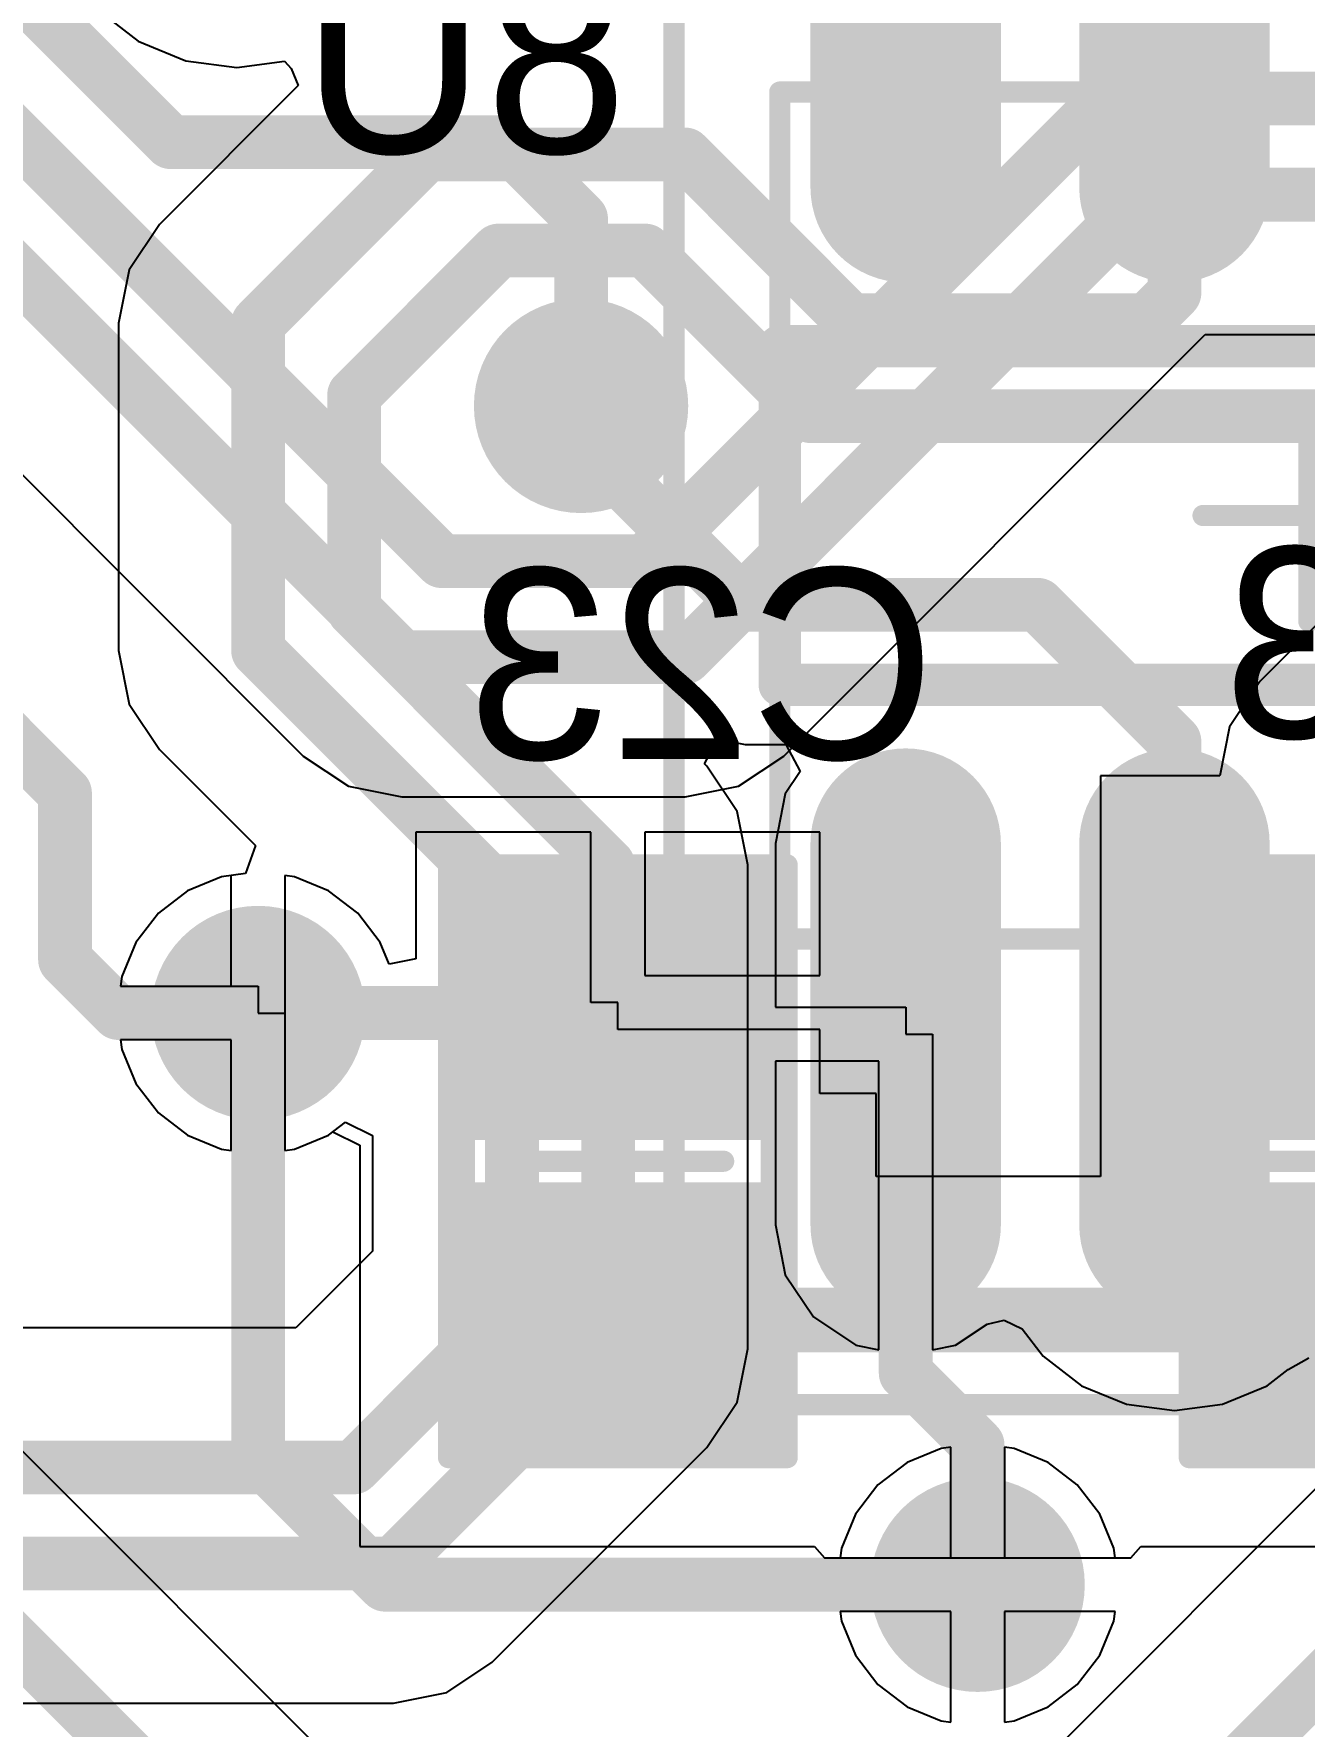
# Model space of a CAD drawing. Header units: millimetres. Extents: x 12 to 126, y 25 to 105.
# Drawn here: x 54.64 to 60.64, y 79.03 to 87.02 of the extents above; entities that cross this region are included whole.
import ezdxf

# ---------------------------------------------------------------- set-up
doc = ezdxf.new("R2010")
doc.units = ezdxf.units.MM
for name, color, linetype in [('BottomLayer', 5, 'Continuous'), ('BottomOverlay', 54, 'Continuous'), ('BottomPaste', 16, 'Continuous'), ('BottomSolder', 6, 'Continuous'), ('Mechanical13', 56, 'Continuous'), ('Mechanical15', 56, 'Continuous'), ('MultiLayer', 9, 'Continuous'), ('TopLayer', 1, 'Continuous'), ('TopOverlay', 2, 'Continuous'), ('TopPaste', 8, 'Continuous'), ('TopSolder', 216, 'Continuous'), ('ViaHoleLayer', 16, 'Continuous')]:
    doc.layers.add(name, color=color, linetype=linetype)

# ---------------------------------------------------------------- blocks, each defined once
blk = doc.blocks.new('SO8_M_24')
at = {"layer": 'Mechanical13', "const_width": 0.0999998}
for points in [[(-2.00000362, -2.49997722), (-2.00000362, 2.50001278)], [(1.99998838, -2.49997722), (1.99998838, 2.50001278)], [(1.99998838, -2.49997722), (-2.00000362, -2.49997722)]]:
    blk.add_lwpolyline(points, dxfattribs=at)
at = {"layer": 'Mechanical13', "const_width": 0.0499999}
for points in [[(-2.0250023, -2.49997722, 1), (-1.97500494, -2.49997722, 1)], [(-2.0250023, -2.49997722, 1), (-1.97500494, -2.49997722, 1)], [(1.9749897, -2.49997722, 1), (2.02498706, -2.49997722, 1)], [(1.9749897, -2.49997722, 1), (2.02498706, -2.49997722, 1)]]:
    blk.add_lwpolyline(points, format="xyb", close=True, dxfattribs=at)
at = {"layer": 'Mechanical15', "const_width": 0.0999998}
for points in [[(4.19998398, -3.00000162), (4.19998398, 2.99998638)], [(-7.62e-06, -0.4999812199999999), (-7.62e-06, 0.5000167799999999)], [(0.49996598, -7.62e-06), (-0.50003202, -7.62e-06)], [(4.19998398, -3.00000162), (-4.19999922, -3.00000162)]]:
    blk.add_lwpolyline(points, dxfattribs=at)
at = {"layer": 'Mechanical15', "const_width": 0.0499999}
for points in [[(-0.5250307, -7.62e-06, 1), (-0.47503334, -7.62e-06, 1)], [(0.4749673, -7.62e-06, 1), (0.52496466, -7.62e-06, 1)], [(-0.0250063, -0.4999812199999999, 1), (0.02499106, -0.4999812199999999, 1)], [(4.174985299999999, -3.00000162, 1), (4.224982659999999, -3.00000162, 1)], [(4.174985299999999, -3.00000162, 1), (4.224982659999999, -3.00000162, 1)]]:
    blk.add_lwpolyline(points, format="xyb", close=True, dxfattribs=at)
at = {"layer": 'TopLayer', "const_width": 0.7000011399999999}
for points in [[(-3.34998822, -0.63500762), (-1.54999182, -0.63500762)], [(1.54997658, -0.63500762), (3.34997298, -0.63500762)], [(-3.34998822, -1.90500762), (-1.54999182, -1.90500762)], [(1.54997658, -1.90500762), (3.34997298, -1.90500762)]]:
    blk.add_lwpolyline(points, dxfattribs=at)
at = {"layer": 'TopLayer', "const_width": 0.3499993}
for points in [[(-1.72499274, -0.63500762, 1), (-1.3749909, -0.63500762, 1)], [(1.37497566, -0.63500762, 1), (1.7249775, -0.63500762, 1)], [(3.17497206, -0.63500762, 1), (3.5249739, -0.63500762, 1)], [(-1.72499274, -1.90500762, 1), (-1.3749909, -1.90500762, 1)], [(1.37497566, -1.90500762, 1), (1.7249775, -1.90500762, 1)], [(3.17497206, -1.90500762, 1), (3.5249739, -1.90500762, 1)]]:
    blk.add_lwpolyline(points, format="xyb", close=True, dxfattribs=at)
at = {"layer": 'TopOverlay', "const_width": 0.1999996}
for points in [[(-0.80000602, -2.49997722), (-0.80000602, 2.50001278)], [(0.7999907799999999, -2.49997722), (0.7999907799999999, 2.50001278)], [(0.7999907799999999, -2.49997722), (-0.80000602, -2.49997722)]]:
    blk.add_lwpolyline(points, dxfattribs=at)
at = {"layer": 'TopOverlay', "const_width": 0.0999998}
for points in [[(-0.85000592, -2.49997722, 1), (-0.75000612, -2.49997722, 1)], [(-0.85000592, -2.49997722, 1), (-0.75000612, -2.49997722, 1)], [(0.7499908799999999, -2.49997722, 1), (0.84999068, -2.49997722, 1)], [(0.7499908799999999, -2.49997722, 1), (0.84999068, -2.49997722, 1)]]:
    blk.add_lwpolyline(points, format="xyb", close=True, dxfattribs=at)
at = {"layer": 'TopPaste', "const_width": 0.7000011399999999}
for points in [[(-3.34998822, -0.63500762), (-1.54999182, -0.63500762)], [(1.54997658, -0.63500762), (3.34997298, -0.63500762)], [(-3.34998822, -1.90500762), (-1.54999182, -1.90500762)], [(1.54997658, -1.90500762), (3.34997298, -1.90500762)]]:
    blk.add_lwpolyline(points, dxfattribs=at)
at = {"layer": 'TopPaste', "const_width": 0.3499993}
for points in [[(-1.72499274, -0.63500762, 1), (-1.3749909, -0.63500762, 1)], [(1.37497566, -0.63500762, 1), (1.7249775, -0.63500762, 1)], [(3.17497206, -0.63500762, 1), (3.5249739, -0.63500762, 1)], [(-1.72499274, -1.90500762, 1), (-1.3749909, -1.90500762, 1)], [(1.37497566, -1.90500762, 1), (1.7249775, -1.90500762, 1)], [(3.17497206, -1.90500762, 1), (3.5249739, -1.90500762, 1)]]:
    blk.add_lwpolyline(points, format="xyb", close=True, dxfattribs=at)
at = {"layer": 'TopSolder', "const_width": 0.90000074}
for points in [[(-3.34998822, -0.63500762), (-1.54999182, -0.63500762)], [(1.54997658, -0.63500762), (3.34997298, -0.63500762)], [(-3.34998822, -1.90500762), (-1.54999182, -1.90500762)], [(1.54997658, -1.90500762), (3.34997298, -1.90500762)]]:
    blk.add_lwpolyline(points, dxfattribs=at)
at = {"layer": 'TopSolder', "const_width": 0.4499991}
for points in [[(-1.77499264, -0.63500762, 1), (-1.324991, -0.63500762, 1)], [(1.32497576, -0.63500762, 1), (1.7749774, -0.63500762, 1)], [(3.12497216, -0.63500762, 1), (3.5749738, -0.63500762, 1)], [(-1.77499264, -1.90500762, 1), (-1.324991, -1.90500762, 1)], [(1.32497576, -1.90500762, 1), (1.7749774, -1.90500762, 1)], [(3.12497216, -1.90500762, 1), (3.5749738, -1.90500762, 1)]]:
    blk.add_lwpolyline(points, format="xyb", close=True, dxfattribs=at)
blk = doc.blocks.new('C0805_B_26')
at = {"layer": 'BottomLayer'}
for points in [[(-1.3000228, 0.7000367), (-1.3000228, -0.6999605), (-0.200025, 0.7000367), (-0.200025, -0.6999605)], [(0.1999996, 0.7000367), (0.1999996, -0.6999605), (1.2999974, 0.7000367), (1.2999974, -0.6999605)]]:
    blk.add_solid(points, dxfattribs=at)
at = {"layer": 'BottomPaste'}
for points in [[(-1.3000228, 0.7000367), (-1.3000228, -0.6999605), (-0.200025, 0.7000367), (-0.200025, -0.6999605)], [(0.1999996, 0.7000367), (0.1999996, -0.6999605), (1.2999974, 0.7000367), (1.2999974, -0.6999605)]]:
    blk.add_solid(points, dxfattribs=at)
at = {"layer": 'BottomSolder'}
for points in [[(-1.4000226, 0.8000364999999999), (-1.4000226, -0.7999603), (-0.1000252, 0.8000364999999999), (-0.1000252, -0.7999603)], [(0.0999998, 0.8000364999999999), (0.0999998, -0.7999603), (1.3999972, 0.8000364999999999), (1.3999972, -0.7999603)]]:
    blk.add_solid(points, dxfattribs=at)
at = {"layer": 'Mechanical13', "const_width": 0.0999998}
for points in [[(-1.1000359, -0.7249795), (-1.1000359, 0.7250049)], [(1.0999597, 0.7250049), (-1.1000359, 0.7250049)], [(1.0999597, -0.7249795), (1.0999597, 0.7250049)], [(1.0999597, -0.7249795), (-1.1000359, -0.7249795)]]:
    blk.add_lwpolyline(points, dxfattribs=at)
at = {"layer": 'Mechanical13', "const_width": 0.0499999}
for points in [[(-1.12503458, 0.7250049, 1), (-1.07503722, 0.7250049, 1)], [(-1.12503458, 0.7250049, 1), (-1.07503722, 0.7250049, 1)], [(1.07496102, 0.7250049, 1), (1.12495838, 0.7250049, 1)], [(1.07496102, 0.7250049, 1), (1.12495838, 0.7250049, 1)], [(-1.12503458, -0.7249795, 1), (-1.07503722, -0.7249795, 1)], [(-1.12503458, -0.7249795, 1), (-1.07503722, -0.7249795, 1)], [(1.07496102, -0.7249795, 1), (1.12495838, -0.7249795, 1)], [(1.07496102, -0.7249795, 1), (1.12495838, -0.7249795, 1)]]:
    blk.add_lwpolyline(points, format="xyb", close=True, dxfattribs=at)
at = {"layer": 'Mechanical15', "const_width": 0.0999998}
for points in [[(-1.4000099, -0.8000111), (-1.4000099, 0.8000364999999999)], [(1.3999845, 0.8000364999999999), (-1.4000099, 0.8000364999999999)], [(1.3999845, -0.8000111), (1.3999845, 0.8000364999999999)], [(-1.27e-05, -0.4999863), (-1.27e-05, 0.5000117)], [(0.4999609, 3.81e-05), (-0.5000371, 3.81e-05)], [(1.3999845, -0.8000111), (-1.4000099, -0.8000111)]]:
    blk.add_lwpolyline(points, dxfattribs=at)
at = {"layer": 'Mechanical15', "const_width": 0.0499999}
for points in [[(-1.42500858, 0.8000364999999999, 1), (-1.37501122, 0.8000364999999999, 1)], [(-1.42500858, 0.8000364999999999, 1), (-1.37501122, 0.8000364999999999, 1)], [(1.37498582, 0.8000364999999999, 1), (1.42498318, 0.8000364999999999, 1)], [(1.37498582, 0.8000364999999999, 1), (1.42498318, 0.8000364999999999, 1)], [(-0.02501138, 0.5000117, 1), (0.02498598, 0.5000117, 1)], [(-0.52503578, 3.81e-05, 1), (-0.47503842, 3.81e-05, 1)], [(0.47496222, 3.81e-05, 1), (0.52495958, 3.81e-05, 1)], [(-0.02501138, -0.4999863, 1), (0.02498598, -0.4999863, 1)], [(-1.42500858, -0.8000111, 1), (-1.37501122, -0.8000111, 1)], [(-1.42500858, -0.8000111, 1), (-1.37501122, -0.8000111, 1)], [(1.37498582, -0.8000111, 1), (1.42498318, -0.8000111, 1)], [(1.37498582, -0.8000111, 1), (1.42498318, -0.8000111, 1)]]:
    blk.add_lwpolyline(points, format="xyb", close=True, dxfattribs=at)
blk = doc.blocks.new('C0805_B_29')
at = {"layer": 'BottomLayer'}
for points in [[(-1.2999974, 0.6999935199999999), (-1.2999974, -0.7000036799999999), (-0.1999996, 0.6999935199999999), (-0.1999996, -0.7000036799999999)], [(0.1999742, 0.6999935199999999), (0.1999742, -0.7000036799999999), (1.299972, 0.6999935199999999), (1.299972, -0.7000036799999999)]]:
    blk.add_solid(points, dxfattribs=at)
at = {"layer": 'BottomPaste'}
for points in [[(-1.2999974, 0.6999935199999999), (-1.2999974, -0.7000036799999999), (-0.1999996, 0.6999935199999999), (-0.1999996, -0.7000036799999999)], [(0.1999742, 0.6999935199999999), (0.1999742, -0.7000036799999999), (1.299972, 0.6999935199999999), (1.299972, -0.7000036799999999)]]:
    blk.add_solid(points, dxfattribs=at)
at = {"layer": 'BottomSolder'}
for points in [[(-1.3999972, 0.79999332), (-1.3999972, -0.80000348), (-0.0999998, 0.79999332), (-0.0999998, -0.80000348)], [(0.09997439999999999, 0.79999332), (0.09997439999999999, -0.80000348), (1.3999718, 0.79999332), (1.3999718, -0.80000348)]]:
    blk.add_solid(points, dxfattribs=at)
at = {"layer": 'Mechanical13', "const_width": 0.0999998}
for points in [[(-1.1000105, 0.7250125199999999), (-1.1000105, -0.7250226799999999)], [(-1.1000105, 0.7250125199999999), (1.0999851, 0.7250125199999999)], [(1.0999851, 0.7250125199999999), (1.0999851, -0.7250226799999999)], [(-1.1000105, -0.7250226799999999), (1.0999851, -0.7250226799999999)]]:
    blk.add_lwpolyline(points, dxfattribs=at)
at = {"layer": 'Mechanical13', "const_width": 0.0499999}
for points in [[(-1.12500918, 0.7250125199999999, 1), (-1.07501182, 0.7250125199999999, 1)], [(-1.12500918, 0.7250125199999999, 1), (-1.07501182, 0.7250125199999999, 1)], [(1.07498642, 0.7250125199999999, 1), (1.12498378, 0.7250125199999999, 1)], [(1.07498642, 0.7250125199999999, 1), (1.12498378, 0.7250125199999999, 1)], [(-1.12500918, -0.7250226799999999, 1), (-1.07501182, -0.7250226799999999, 1)], [(-1.12500918, -0.7250226799999999, 1), (-1.07501182, -0.7250226799999999, 1)], [(1.07498642, -0.7250226799999999, 1), (1.12498378, -0.7250226799999999, 1)], [(1.07498642, -0.7250226799999999, 1), (1.12498378, -0.7250226799999999, 1)]]:
    blk.add_lwpolyline(points, format="xyb", close=True, dxfattribs=at)
at = {"layer": 'Mechanical15', "const_width": 0.0999998}
for points in [[(-1.3999845, 0.79999332), (-1.3999845, -0.80000348)], [(-1.3999845, 0.79999332), (1.4000099, 0.79999332)], [(1.4000099, 0.79999332), (1.4000099, -0.80000348)], [(1.27e-05, 0.49996852), (1.27e-05, -0.50002948)], [(-0.5000117, -5.08e-06), (0.4999863, -5.08e-06)], [(-1.3999845, -0.80000348), (1.4000099, -0.80000348)]]:
    blk.add_lwpolyline(points, dxfattribs=at)
at = {"layer": 'Mechanical15', "const_width": 0.0499999}
for points in [[(-1.42498318, 0.79999332, 1), (-1.37498582, 0.79999332, 1)], [(-1.42498318, 0.79999332, 1), (-1.37498582, 0.79999332, 1)], [(1.37501122, 0.79999332, 1), (1.42500858, 0.79999332, 1)], [(1.37501122, 0.79999332, 1), (1.42500858, 0.79999332, 1)], [(-0.02498598, 0.49996852, 1), (0.02501138, 0.49996852, 1)], [(-0.52501038, -5.08e-06, 1), (-0.47501302, -5.08e-06, 1)], [(0.47498762, -5.08e-06, 1), (0.5249849799999999, -5.08e-06, 1)], [(-0.02498598, -0.50002948, 1), (0.02501138, -0.50002948, 1)], [(-1.42498318, -0.80000348, 1), (-1.37498582, -0.80000348, 1)], [(-1.42498318, -0.80000348, 1), (-1.37498582, -0.80000348, 1)], [(1.37501122, -0.80000348, 1), (1.42500858, -0.80000348, 1)], [(1.37501122, -0.80000348, 1), (1.42500858, -0.80000348, 1)]]:
    blk.add_lwpolyline(points, format="xyb", close=True, dxfattribs=at)

msp = doc.modelspace()

# ---------------------------------------------------------------- linework, layer by layer
at = {"layer": 'BottomLayer'}
for p, q in [((53.90605932, 85.62121306), (55.91332734, 83.61394758)), ((58.18449628, 83.61393996), (60.17589438, 85.60534059999999)), ((60.17589438, 85.60534059999999), (61.51344568, 85.60534059999999)), ((61.3657777, 84.8986999), (60.43354436, 83.96646656)), ((60.43354436, 83.96646656), (60.29054744, 83.75245124)), ((60.29054744, 83.75245124), (60.24430166, 83.51997266)), ((55.91332734, 83.61394758), (55.91333242, 83.61393996)), ((55.91333242, 83.61393996), (56.12734774, 83.47094304)), ((57.97048096, 83.47094304), (58.18449628, 83.61393996)), ((56.12734774, 83.47094304), (56.37979326, 83.4207247)), ((57.71803543999999, 83.4207247), (57.97048096, 83.47094304)), ((60.24430166, 83.51997266), (59.68000764, 83.51997266)), ((59.68000764, 83.51997266), (59.68000764, 81.62820352)), ((56.37979326, 83.4207247), (56.37980596, 83.42072723999999)), ((56.37980596, 83.42072723999999), (57.71802273999999, 83.42072723999999)), ((57.71802273999999, 83.42072723999999), (57.71803543999999, 83.4207247)), ((57.27303759999999, 83.2540245), (56.446039, 83.2540245)), ((56.446039, 83.2540245), (56.446039, 82.65648188)), ((57.27303759999999, 82.45002559999999), (57.27303759999999, 83.2540245)), ((58.3540362, 83.2540245), (57.5270376, 83.2540245)), ((57.5270376, 83.2540245), (57.5270376, 82.5770256)), ((58.3540362, 82.5770256), (58.3540362, 83.2540245)), ((55.57300035999999, 83.04937924), (55.5276004, 83.04340262)), ((55.57300035999999, 82.5270003), (55.57300035999999, 83.04937924)), ((55.87240032, 83.04340262), (55.82700036, 83.04937924)), ((55.82700036, 83.04937924), (55.82700036, 82.4000003)), ((55.36695048, 82.97685969999999), (55.22899546, 82.8710052)), ((55.5276004, 83.04340262), (55.36695048, 82.97685969999999)), ((56.03305023999999, 82.97685969999999), (55.87240032, 83.04340262)), ((56.17100525999999, 82.8710052), (56.03305023999999, 82.97685969999999)), ((55.22899546, 82.8710052), (55.12314095999999, 82.73305017999999)), ((56.27685975999999, 82.73305017999999), (56.17100525999999, 82.8710052)), ((55.12314095999999, 82.73305017999999), (55.05659804, 82.57240026)), ((56.319039, 82.63122158), (56.27685975999999, 82.73305017999999)), ((56.446039, 82.65648188), (56.319039, 82.63122158)), ((55.05659804, 82.57240026), (55.05062142, 82.5270003)), ((57.5270376, 82.5770256), (58.3540362, 82.5770256)), ((55.05062142, 82.5270003), (55.57300035999999, 82.5270003)), ((57.4000376, 82.45002559999999), (57.27303759999999, 82.45002559999999)), ((57.4000376, 82.3230256), (57.4000376, 82.45002559999999)), ((55.82700036, 82.4000003), (55.82700036, 81.75062136)), ((55.57300035999999, 82.27300029999999), (55.05062142, 82.27300029999999)), ((55.05062142, 82.27300029999999), (55.05659804, 82.22760034)), ((55.57300035999999, 81.75062136), (55.57300035999999, 82.27300029999999)), ((58.3540362, 82.3230256), (57.4000376, 82.3230256)), ((58.3540362, 82.02000106), (58.3540362, 82.3230256)), ((55.05659804, 82.22760034), (55.12314095999999, 82.06695042)), ((55.12314095999999, 82.06695042), (55.22899546, 81.92899539999999)), ((58.62003515999999, 82.02000106), (58.3540362, 82.02000106)), ((58.62003515999999, 81.62820352), (58.62003515999999, 82.02000106)), ((55.22899546, 81.92899539999999), (55.36695048, 81.8231409)), ((55.36695048, 81.8231409), (55.5276004, 81.75659798)), ((55.87240032, 81.75659798), (56.03305023999999, 81.8231409)), ((56.03305023999999, 81.8231409), (56.05304004, 81.83847741999999)), ((56.05304004, 81.83847741999999), (56.18004003999999, 81.77584863999999)), ((56.18004003999999, 81.77584863999999), (56.18004003999999, 79.88000534)), ((55.5276004, 81.75659798), (55.57300035999999, 81.75062136)), ((55.82700036, 81.75062136), (55.87240032, 81.75659798)), ((59.68000764, 81.62820352), (58.62003515999999, 81.62820352)), ((56.90334567999999, 78.01367429999999), (54.57556776, 80.34145475999999)), ((56.18004003999999, 79.88000534), (58.32950234, 79.88000534)), ((58.32950234, 79.88000534), (58.37598688, 79.82700061999999)), ((59.82401548, 79.82700061999999), (59.87050001999999, 79.88000534)), ((59.87050001999999, 79.88000534), (61.98399592, 79.88000534)), ((58.37598688, 79.82700061999999), (59.82401548, 79.82700061999999)), ((58.97300118, 79.57300062), (58.45062223999999, 79.57300062)), ((58.45062223999999, 79.57300062), (58.45659886, 79.52760065999999)), ((58.97300118, 79.05062167999999), (58.97300118, 79.57300062)), ((59.74938012, 79.57300062), (59.22700117999999, 79.57300062)), ((59.22700117999999, 79.57300062), (59.22700117999999, 79.05062167999999)), ((59.7434035, 79.52760065999999), (59.74938012, 79.57300062)), ((58.45659886, 79.52760065999999), (58.52314178, 79.36695074)), ((59.67686058, 79.36695074), (59.7434035, 79.52760065999999)), ((58.52314178, 79.36695074), (58.62899628, 79.22899572)), ((59.57100608, 79.22899572), (59.67686058, 79.36695074)), ((58.62899628, 79.22899572), (58.7669513, 79.12314122)), ((59.43305106, 79.12314122), (59.57100608, 79.22899572)), ((58.7669513, 79.12314122), (58.92760122, 79.05659829999999)), ((58.92760122, 79.05659829999999), (58.97300118, 79.05062167999999)), ((59.22700117999999, 79.05062167999999), (59.27240114, 79.05659829999999)), ((59.27240114, 79.05659829999999), (59.43305106, 79.12314122))]:
    msp.add_line(p, q, dxfattribs=at)
for points, const_width in [([(54.40000042, 87.40000046), (55.28666362, 86.51333726)], 0.254), ([(53.94600081999999, 87.15624428), (56.56784469999999, 84.5344004)], 0.254), ([(53.49200122, 86.96819284), (56.37979326, 84.08040079999999)], 0.254), ([(57.529984, 84.5344004), (59.71459736, 86.71901376)], 0.254), ([(59.71459736, 86.71901376), (70.31506637999999, 86.71901376)], 0.254), ([(55.28666362, 86.51333726), (56.86456496, 86.51333726)], 0.254), ([(56.86456496, 86.51333726), (57.2262, 86.15170221999999)], 0.254), ([(57.71803543999999, 84.08040079999999), (59.90264879999999, 86.26501415999999)], 0.254), ([(59.90264879999999, 86.26501415999999), (70.50311782, 86.26501415999999)], 0.254), ([(57.2262, 85.2678), (57.2262, 86.15170221999999)], 0.254), ([(56.56784469999999, 84.5344004), (57.529984, 84.5344004)], 0.254), ([(56.37979326, 84.08040079999999), (57.71803543999999, 84.08040079999999)], 0.254), ([(57.3500123, 82.4000003), (57.4000376, 82.45002559999999)], 0.254), ([(55.70000036, 82.4000003), (57.3500123, 82.4000003)], 0.254), ([(55.70000036, 80.29999941999999), (55.70000036, 82.4000003)], 0.254), ([(57.4000376, 80.9500032), (60.9000052, 80.9500032)], 0.3048), ([(55.70000036, 80.29999941999999), (56.29999916, 79.70000062)], 0.254), ([(53.9158942, 80.06820664), (56.6301001, 77.35400073999999)], 0.254), ([(56.29999916, 79.70000062), (59.10000118, 79.70000062)], 0.254)]:
    msp.add_lwpolyline(points, dxfattribs=dict(at, const_width=const_width))
for points, const_width in [([(59.65109735999999, 86.71901376, 1), (59.77809736, 86.71901376, 1)], 0.127), ([(59.65109735999999, 86.71901376, 1), (59.77809736, 86.71901376, 1)], 0.127), ([(55.22316361999999, 86.51333726, 1), (55.35016362, 86.51333726, 1)], 0.127), ([(55.22316361999999, 86.51333726, 1), (55.35016362, 86.51333726, 1)], 0.127), ([(56.80106496, 86.51333726, 1), (56.92806495999999, 86.51333726, 1)], 0.127), ([(56.80106496, 86.51333726, 1), (56.92806495999999, 86.51333726, 1)], 0.127), ([(59.8391488, 86.26501415999999, 1), (59.9661488, 86.26501415999999, 1)], 0.127), ([(59.8391488, 86.26501415999999, 1), (59.9661488, 86.26501415999999, 1)], 0.127), ([(57.16269999999999, 86.15170221999999, 1), (57.2897, 86.15170221999999, 1)], 0.127), ([(57.16269999999999, 86.15170221999999, 1), (57.2897, 86.15170221999999, 1)], 0.127), ([(57.023, 85.2678, 1), (57.42939999999999, 85.2678, 1)], 0.4064), ([(57.16269999999999, 85.2678, 1), (57.2897, 85.2678, 1)], 0.127), ([(56.5043447, 84.5344004, 1), (56.6313447, 84.5344004, 1)], 0.127), ([(56.5043447, 84.5344004, 1), (56.6313447, 84.5344004, 1)], 0.127), ([(57.46648399999999, 84.5344004, 1), (57.593484, 84.5344004, 1)], 0.127), ([(57.46648399999999, 84.5344004, 1), (57.593484, 84.5344004, 1)], 0.127), ([(56.31629325999999, 84.08040079999999, 1), (56.44329326, 84.08040079999999, 1)], 0.127), ([(56.31629325999999, 84.08040079999999, 1), (56.44329326, 84.08040079999999, 1)], 0.127), ([(57.65453544, 84.08040079999999, 1), (57.78153544, 84.08040079999999, 1)], 0.127), ([(57.65453544, 84.08040079999999, 1), (57.78153544, 84.08040079999999, 1)], 0.127), ([(55.49680035999999, 82.4000003, 1), (55.90320036, 82.4000003, 1)], 0.4064), ([(57.3365376, 82.45002559999999, 1), (57.4635376, 82.45002559999999, 1)], 0.127), ([(55.63650036, 82.4000003, 1), (55.76350035999999, 82.4000003, 1)], 0.127), ([(55.63650036, 82.4000003, 1), (55.76350035999999, 82.4000003, 1)], 0.127), ([(57.2865123, 82.4000003, 1), (57.41351229999999, 82.4000003, 1)], 0.127), ([(57.2865123, 82.4000003, 1), (57.41351229999999, 82.4000003, 1)], 0.127), ([(57.3238376, 80.9500032, 1), (57.4762376, 80.9500032, 1)], 0.1524), ([(55.63650036, 80.29999941999999, 1), (55.76350035999999, 80.29999941999999, 1)], 0.127), ([(55.63650036, 80.29999941999999, 1), (55.76350035999999, 80.29999941999999, 1)], 0.127), ([(58.89680118, 79.70000062, 1), (59.30320117999999, 79.70000062, 1)], 0.4064), ([(56.23649915999999, 79.70000062, 1), (56.36349916, 79.70000062, 1)], 0.127), ([(56.23649915999999, 79.70000062, 1), (56.36349916, 79.70000062, 1)], 0.127), ([(59.03650117999999, 79.70000062, 1), (59.16350118, 79.70000062, 1)], 0.127)]:
    msp.add_lwpolyline(points, format="xyb", close=True, dxfattribs=dict(at, const_width=const_width))
at = {"layer": 'BottomSolder', "const_width": 0.5063998}
for points in [[(56.9730001, 85.2678, 1), (57.4793999, 85.2678, 1)], [(55.44680046, 82.4000003, 1), (55.95320026, 82.4000003, 1)], [(58.84680127999999, 79.70000062, 1), (59.35320108, 79.70000062, 1)]]:
    msp.add_lwpolyline(points, format="xyb", close=True, dxfattribs=at)
at = {"layer": 'MultiLayer', "const_width": 0.4064}
for points in [[(57.023, 85.2678, 1), (57.42939999999999, 85.2678, 1)], [(55.49680035999999, 82.4000003, 1), (55.90320036, 82.4000003, 1)], [(58.89680118, 79.70000062, 1), (59.30320117999999, 79.70000062, 1)]]:
    msp.add_lwpolyline(points, format="xyb", close=True, dxfattribs=at)
at = {"layer": 'TopLayer'}
for p, q in [((54.9392856, 87.13928469999999), (55.13280312, 86.99079121999999)), ((55.13280312, 86.99079121999999), (55.35816208, 86.89744621999999)), ((55.35816208, 86.89744621999999), (55.60000056, 86.86560732)), ((55.60000056, 86.86560732), (55.8247169, 86.89519324)), ((55.8247169, 86.89519324), (55.85671327999999, 86.86062892)), ((55.85671327999999, 86.86062892), (55.88924306, 86.78011092)), ((55.88924306, 86.78011092), (55.23353698, 86.12440738)), ((55.23353698, 86.12440738), (55.09054006, 85.91039205999999)), ((55.09054006, 85.91039205999999), (55.04032171999999, 85.65794654)), ((55.04032171999999, 85.65794654), (55.04032426, 85.65793384)), ((55.04032426, 85.65793384), (55.04032426, 84.11196029999999)), ((55.04032426, 84.11196029999999), (55.04032171999999, 84.1119476)), ((55.04032171999999, 84.1119476), (55.09054006, 83.85950208)), ((55.09054006, 83.85950208), (55.23353698, 83.64548676)), ((57.8098539, 83.5770617), (57.87241664, 83.69410744)), ((57.87241664, 83.69410744), (58.00201759999999, 83.66832644)), ((55.23353698, 83.64548676), (55.68832398, 83.1907023)), ((58.00201759999999, 83.66832644), (58.19375204, 83.66832644)), ((58.19375204, 83.66832644), (58.26163608, 83.54132643999999)), ((57.82045332, 83.56646228), (57.8098539, 83.5770617)), ((57.82046094, 83.5664572), (57.82045332, 83.56646228)), ((57.96345786, 83.35244188), (57.82046094, 83.5664572)), ((58.26163608, 83.54132643999999), (58.19104948, 83.43568275999999)), ((58.19104948, 83.43568275999999), (58.14417124, 83.20001393999999)), ((58.0136762, 83.09999635999999), (57.96345786, 83.35244188)), ((55.68832398, 83.1907023), (55.6410749, 83.0583429)), ((58.14417124, 83.20001393999999), (58.14417124, 82.42701319999999)), ((55.6410749, 83.0583429), (55.5276004, 83.04340262)), ((58.01367365999999, 83.09998365999999), (58.0136762, 83.09999635999999)), ((58.01367365999999, 80.81448404), (58.01367365999999, 83.09998365999999)), ((55.36695048, 82.97685969999999), (55.22899546, 82.8710052)), ((55.5276004, 83.04340262), (55.36695048, 82.97685969999999)), ((55.22899546, 82.8710052), (55.12314095999999, 82.73305017999999)), ((55.12314095999999, 82.73305017999999), (55.05659804, 82.57240026)), ((55.05659804, 82.57240026), (55.05062142, 82.5270003)), ((55.05062142, 82.5270003), (55.70000036, 82.5270003)), ((55.70000036, 82.5270003), (55.70000036, 82.4000003)), ((58.14417124, 82.42701319999999), (58.7600044, 82.42701319999999)), ((58.7600044, 82.42701319999999), (58.7600044, 82.3000132)), ((55.70000036, 82.4000003), (55.82700036, 82.4000003)), ((55.82700036, 82.4000003), (55.82700036, 81.75062136)), ((55.57300035999999, 82.27300029999999), (55.05062142, 82.27300029999999)), ((55.05062142, 82.27300029999999), (55.05659804, 82.22760034)), ((55.57300035999999, 81.75062136), (55.57300035999999, 82.27300029999999)), ((58.7600044, 82.3000132), (58.8870044, 82.3000132)), ((58.8870044, 82.3000132), (58.8870044, 80.80944214)), ((55.05659804, 82.22760034), (55.12314095999999, 82.06695042)), ((58.6330044, 82.1730132), (58.14417124, 82.1730132)), ((58.14417124, 82.1730132), (58.14417124, 81.40001246)), ((58.6330044, 80.80944214), (58.6330044, 82.1730132)), ((55.12314095999999, 82.06695042), (55.22899546, 81.92899539999999)), ((55.22899546, 81.92899539999999), (55.36695048, 81.8231409)), ((56.03305023999999, 81.8231409), (56.11332694, 81.88473843999999)), ((56.11332694, 81.88473843999999), (56.24032694, 81.82210712)), ((55.36695048, 81.8231409), (55.5276004, 81.75659798)), ((55.87240032, 81.75659798), (56.03305023999999, 81.8231409)), ((56.24032694, 81.82210712), (56.24032694, 81.27576836)), ((55.5276004, 81.75659798), (55.57300035999999, 81.75062136)), ((55.82700036, 81.75062136), (55.87240032, 81.75659798)), ((58.14417124, 81.40001246), (58.19104948, 81.16434364)), ((56.24032694, 81.27576836), (55.87822962, 80.91367358)), ((58.19104948, 81.16434364), (58.32454426, 80.96455232)), ((55.87822962, 80.91367358), (53.5595449, 80.91367358)), ((58.32454426, 80.96455232), (58.52433558, 80.83105753999999)), ((58.99567321999999, 80.83105753999999), (59.14515729999999, 80.93093796)), ((59.14515729999999, 80.93093796), (59.22475582, 80.95025973999999)), ((59.22475582, 80.95025973999999), (59.31065607999999, 80.90835482)), ((59.31065607999999, 80.90835482), (59.40951287999999, 80.77952094)), ((57.96345786, 80.56202582), (58.0136762, 80.81447134)), ((58.0136762, 80.81447134), (58.01367365999999, 80.81448404)), ((58.52433558, 80.83105753999999), (58.6330044, 80.80944214)), ((58.8870044, 80.80944214), (58.99567321999999, 80.83105753999999)), ((59.40951287999999, 80.77952094), (59.59124988, 80.64006986)), ((60.5680018, 80.7162216), (60.66500439999999, 80.77128372)), ((60.46875892, 80.64006986), (60.5680018, 80.7162216)), ((59.59124988, 80.64006986), (59.80288776, 80.55240683999999)), ((60.25712103999999, 80.55240683999999), (60.46875892, 80.64006986)), ((57.82046094, 80.3480105), (57.96345786, 80.56202582)), ((59.80288776, 80.55240683999999), (60.0300044, 80.52250595999999)), ((60.0300044, 80.52250595999999), (60.25712103999999, 80.55240683999999)), ((60.99166618, 80.44858434), (59.14227948, 78.59920018)), ((56.80599002, 79.33353958), (57.82045332, 80.34800541999999)), ((57.82045332, 80.34800541999999), (57.82046094, 80.3480105)), ((58.92760122, 80.34340293999999), (58.7669513, 80.27686002)), ((58.97300118, 80.34937955999999), (58.92760122, 80.34340293999999)), ((58.97300118, 79.82700061999999), (58.97300118, 80.34937955999999)), ((59.27240114, 80.34340293999999), (59.22700117999999, 80.34937955999999)), ((59.22700117999999, 80.34937955999999), (59.22700117999999, 79.82700061999999)), ((59.43305106, 80.27686002), (59.27240114, 80.34340293999999)), ((58.7669513, 80.27686002), (58.62899628, 80.17100552)), ((59.57100608, 80.17100552), (59.43305106, 80.27686002)), ((58.62899628, 80.17100552), (58.52314178, 80.0330505)), ((59.67686058, 80.0330505), (59.57100608, 80.17100552)), ((58.52314178, 80.0330505), (58.45659886, 79.87240057999999)), ((59.7434035, 79.87240057999999), (59.67686058, 80.0330505)), ((58.45659886, 79.87240057999999), (58.45062223999999, 79.82700061999999)), ((59.74938012, 79.82700061999999), (59.7434035, 79.87240057999999)), ((58.45062223999999, 79.82700061999999), (58.97300118, 79.82700061999999)), ((59.22700117999999, 79.82700061999999), (59.74938012, 79.82700061999999)), ((58.97300118, 79.57300062), (58.45062223999999, 79.57300062)), ((58.45062223999999, 79.57300062), (58.45659886, 79.52760065999999)), ((58.97300118, 79.05062167999999), (58.97300118, 79.57300062)), ((59.74938012, 79.57300062), (59.22700117999999, 79.57300062)), ((59.22700117999999, 79.57300062), (59.22700117999999, 79.05062167999999)), ((59.7434035, 79.52760065999999), (59.74938012, 79.57300062)), ((58.45659886, 79.52760065999999), (58.52314178, 79.36695074)), ((59.67686058, 79.36695074), (59.7434035, 79.52760065999999)), ((56.59197469999999, 79.19054265999999), (56.80599002, 79.33353958)), ((58.52314178, 79.36695074), (58.62899628, 79.22899572)), ((59.57100608, 79.22899572), (59.67686058, 79.36695074)), ((58.62899628, 79.22899572), (58.7669513, 79.12314122)), ((59.43305106, 79.12314122), (59.57100608, 79.22899572)), ((51.30668428, 79.14032686), (56.33951648, 79.14032686)), ((56.33951648, 79.14032686), (56.33952918, 79.14032431999999)), ((56.33952918, 79.14032431999999), (56.59197469999999, 79.19054265999999)), ((58.7669513, 79.12314122), (58.92760122, 79.05659829999999)), ((58.92760122, 79.05659829999999), (58.97300118, 79.05062167999999)), ((59.22700117999999, 79.05062167999999), (59.27240114, 79.05659829999999)), ((59.27240114, 79.05659829999999), (59.43305106, 79.12314122))]:
    msp.add_line(p, q, dxfattribs=at)
at = {"layer": 'TopLayer', "const_width": 0.254}
for points in [[(60.0300044, 85.8012), (60.0300044, 87.199978)], [(55.69999782, 85.65794654), (56.49725048, 86.4551992)], [(56.49725048, 86.4551992), (57.71803543999999, 86.4551992)], [(57.71803543999999, 86.4551992), (58.50025384, 85.67298079999999)], [(56.15399742, 85.31958551999999), (56.8356115, 86.00119959999999)], [(56.8356115, 86.00119959999999), (57.529984, 86.00119959999999)], [(57.529984, 86.00119959999999), (58.3122024, 85.2189812)], [(59.9017852, 85.67298079999999), (60.0300044, 85.8012)], [(55.69999782, 84.1119476), (55.69999782, 85.65794654)], [(58.50025384, 85.67298079999999), (59.9017852, 85.67298079999999)], [(56.15399742, 84.29999903999999), (56.15399742, 85.31958551999999)], [(57.2262, 85.1038176), (57.2262, 85.2678)], [(58.3122024, 85.2189812), (60.84478559999999, 85.2189812)], [(57.2262, 85.1038176), (58.00201759999999, 84.32799999999999)], [(56.15399742, 84.29999903999999), (57.35400009999999, 83.09999635999999)], [(58.00201759999999, 84.32799999999999), (59.3852, 84.32799999999999)], [(59.3852, 84.32799999999999), (60.0300044, 83.68319559999999)], [(55.69999782, 84.1119476), (56.9000005, 82.91194492)], [(54.4068, 83.82), (54.7878, 83.439)], [(60.0300044, 82.3000132), (60.0300044, 83.68319559999999)], [(54.7878, 82.6516), (54.7878, 83.439)], [(57.35400009999999, 80.81447134), (57.35400009999999, 83.09999635999999)], [(56.9000005, 81.00252277999999), (56.9000005, 82.91194492)], [(54.7878, 82.6516), (55.0393997, 82.4000003)], [(55.0393997, 82.4000003), (55.70000036, 82.4000003)], [(58.7600044, 80.70000116), (58.7600044, 82.3000132)], [(56.15147774, 80.25400001999999), (56.9000005, 81.00252277999999)], [(56.33952918, 79.80000041999999), (57.35400009999999, 80.81447134)], [(58.7600044, 80.70000116), (59.10000118, 80.36000437999999)], [(59.4155276, 77.93952662), (62.0380014, 80.56200041999999)], [(59.10000118, 79.70000062), (59.10000118, 80.36000437999999)], [(51.34339997999999, 80.25400001999999), (56.15147774, 80.25400001999999)], [(51.03539958, 79.80000041999999), (56.33952918, 79.80000041999999)]]:
    msp.add_lwpolyline(points, dxfattribs=at)
at = {"layer": 'TopLayer'}
for points, const_width in [([(56.43375047999999, 86.4551992, 1), (56.56075048, 86.4551992, 1)], 0.127), ([(56.43375047999999, 86.4551992, 1), (56.56075048, 86.4551992, 1)], 0.127), ([(57.65453544, 86.4551992, 1), (57.78153544, 86.4551992, 1)], 0.127), ([(57.65453544, 86.4551992, 1), (57.78153544, 86.4551992, 1)], 0.127), ([(56.77211149999999, 86.00119959999999, 1), (56.8991115, 86.00119959999999, 1)], 0.127), ([(56.77211149999999, 86.00119959999999, 1), (56.8991115, 86.00119959999999, 1)], 0.127), ([(57.46648399999999, 86.00119959999999, 1), (57.593484, 86.00119959999999, 1)], 0.127), ([(57.46648399999999, 86.00119959999999, 1), (57.593484, 86.00119959999999, 1)], 0.127), ([(59.9665044, 85.8012, 1), (60.09350439999999, 85.8012, 1)], 0.127), ([(59.9665044, 85.8012, 1), (60.09350439999999, 85.8012, 1)], 0.127), ([(55.63649782, 85.65794654, 1), (55.76349782, 85.65794654, 1)], 0.127), ([(55.63649782, 85.65794654, 1), (55.76349782, 85.65794654, 1)], 0.127), ([(58.43675383999999, 85.67298079999999, 1), (58.56375384, 85.67298079999999, 1)], 0.127), ([(58.43675383999999, 85.67298079999999, 1), (58.56375384, 85.67298079999999, 1)], 0.127), ([(59.83828519999999, 85.67298079999999, 1), (59.9652852, 85.67298079999999, 1)], 0.127), ([(59.83828519999999, 85.67298079999999, 1), (59.9652852, 85.67298079999999, 1)], 0.127), ([(57.023, 85.2678, 1), (57.42939999999999, 85.2678, 1)], 0.4064), ([(56.09049742, 85.31958551999999, 1), (56.21749741999999, 85.31958551999999, 1)], 0.127), ([(56.09049742, 85.31958551999999, 1), (56.21749741999999, 85.31958551999999, 1)], 0.127), ([(57.16269999999999, 85.2678, 1), (57.2897, 85.2678, 1)], 0.127), ([(58.2487024, 85.2189812, 1), (58.37570239999999, 85.2189812, 1)], 0.127), ([(58.2487024, 85.2189812, 1), (58.37570239999999, 85.2189812, 1)], 0.127), ([(57.16269999999999, 85.1038176, 1), (57.2897, 85.1038176, 1)], 0.127), ([(57.16269999999999, 85.1038176, 1), (57.2897, 85.1038176, 1)], 0.127), ([(56.09049742, 84.29999903999999, 1), (56.21749741999999, 84.29999903999999, 1)], 0.127), ([(56.09049742, 84.29999903999999, 1), (56.21749741999999, 84.29999903999999, 1)], 0.127), ([(57.9385176, 84.32799999999999, 1), (58.0655176, 84.32799999999999, 1)], 0.127), ([(57.9385176, 84.32799999999999, 1), (58.0655176, 84.32799999999999, 1)], 0.127), ([(59.3217, 84.32799999999999, 1), (59.4487, 84.32799999999999, 1)], 0.127), ([(59.3217, 84.32799999999999, 1), (59.4487, 84.32799999999999, 1)], 0.127), ([(55.63649782, 84.1119476, 1), (55.76349782, 84.1119476, 1)], 0.127), ([(55.63649782, 84.1119476, 1), (55.76349782, 84.1119476, 1)], 0.127), ([(59.9665044, 83.68319559999999, 1), (60.09350439999999, 83.68319559999999, 1)], 0.127), ([(59.9665044, 83.68319559999999, 1), (60.09350439999999, 83.68319559999999, 1)], 0.127), ([(54.7243, 83.439, 1), (54.85129999999999, 83.439, 1)], 0.127), ([(54.7243, 83.439, 1), (54.85129999999999, 83.439, 1)], 0.127), ([(57.2905001, 83.09999635999999, 1), (57.4175001, 83.09999635999999, 1)], 0.127), ([(57.2905001, 83.09999635999999, 1), (57.4175001, 83.09999635999999, 1)], 0.127), ([(56.8365005, 82.91194492, 1), (56.96350049999999, 82.91194492, 1)], 0.127), ([(56.8365005, 82.91194492, 1), (56.96350049999999, 82.91194492, 1)], 0.127), ([(55.49680035999999, 82.4000003, 1), (55.90320036, 82.4000003, 1)], 0.4064), ([(54.7243, 82.6516, 1), (54.85129999999999, 82.6516, 1)], 0.127), ([(54.7243, 82.6516, 1), (54.85129999999999, 82.6516, 1)], 0.127), ([(54.9758997, 82.4000003, 1), (55.10289969999999, 82.4000003, 1)], 0.127), ([(54.9758997, 82.4000003, 1), (55.10289969999999, 82.4000003, 1)], 0.127), ([(55.63650036, 82.4000003, 1), (55.76350035999999, 82.4000003, 1)], 0.127), ([(58.69650439999999, 82.3000132, 1), (58.8235044, 82.3000132, 1)], 0.127), ([(59.9665044, 82.3000132, 1), (60.09350439999999, 82.3000132, 1)], 0.127), ([(56.8365005, 81.00252277999999, 1), (56.96350049999999, 81.00252277999999, 1)], 0.127), ([(56.8365005, 81.00252277999999, 1), (56.96350049999999, 81.00252277999999, 1)], 0.127), ([(57.2905001, 80.81447134, 1), (57.4175001, 80.81447134, 1)], 0.127), ([(57.2905001, 80.81447134, 1), (57.4175001, 80.81447134, 1)], 0.127), ([(58.69650439999999, 80.70000116, 1), (58.8235044, 80.70000116, 1)], 0.127), ([(58.69650439999999, 80.70000116, 1), (58.8235044, 80.70000116, 1)], 0.127), ([(59.03650117999999, 80.36000437999999, 1), (59.16350118, 80.36000437999999, 1)], 0.127), ([(59.03650117999999, 80.36000437999999, 1), (59.16350118, 80.36000437999999, 1)], 0.127), ([(56.08797774, 80.25400001999999, 1), (56.21497773999999, 80.25400001999999, 1)], 0.127), ([(56.08797774, 80.25400001999999, 1), (56.21497773999999, 80.25400001999999, 1)], 0.127), ([(58.89680118, 79.70000062, 1), (59.30320117999999, 79.70000062, 1)], 0.4064), ([(56.27602917999999, 79.80000041999999, 1), (56.40302918, 79.80000041999999, 1)], 0.127), ([(56.27602917999999, 79.80000041999999, 1), (56.40302918, 79.80000041999999, 1)], 0.127), ([(59.03650117999999, 79.70000062, 1), (59.16350118, 79.70000062, 1)], 0.127)]:
    msp.add_lwpolyline(points, format="xyb", close=True, dxfattribs=dict(at, const_width=const_width))
at = {"layer": 'TopSolder', "const_width": 0.5063998}
for points in [[(56.9730001, 85.2678, 1), (57.4793999, 85.2678, 1)], [(55.44680046, 82.4000003, 1), (55.95320026, 82.4000003, 1)], [(58.84680127999999, 79.70000062, 1), (59.35320108, 79.70000062, 1)]]:
    msp.add_lwpolyline(points, format="xyb", close=True, dxfattribs=at)
at = {"layer": 'ViaHoleLayer', "const_width": 0.2032}
for points in [[(57.12459999999999, 85.2678, 1), (57.3278, 85.2678, 1)], [(55.59840036, 82.4000003, 1), (55.80160035999999, 82.4000003, 1)], [(58.99840117999999, 79.70000062, 1), (59.20160118, 79.70000062, 1)]]:
    msp.add_lwpolyline(points, format="xyb", close=True, dxfattribs=at)

# ---------------------------------------------------------------- block references
for name, p, rotation in [('SO8_M_24', (60.66501202, 84.74998798), 270), ('C0805_B_26', (57.3999995, 81.7000017), 270), ('C0805_B_29', (60.90000011999999, 81.7000017), 90)]:
    msp.add_blockref(name, p, dxfattribs=dict(rotation=rotation))

# ---------------------------------------------------------------- texts
at = {"layer": 'BottomOverlay', "text_generation_flag": 2}
for s, p in [('R3', (61.80000086, 83.70000024)), ('C23', (58.89999904, 83.60000044))]:
    msp.add_text(s, height=0.90000074, dxfattribs=at).set_placement(p)
at = {"layer": 'TopOverlay'}
msp.add_text('U8', height=0.90000074, dxfattribs=at).set_placement((55.9054, 86.46159999999999))

doc.saveas('drawing.dxf')
